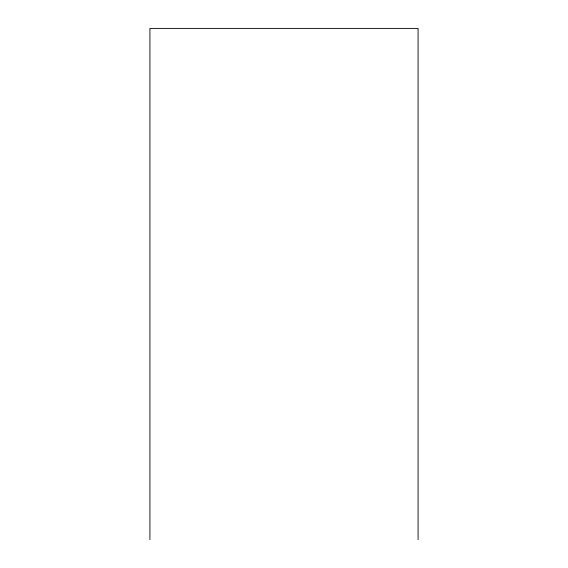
<?xml version="1.0" encoding="UTF-8"?>
<svg xmlns="http://www.w3.org/2000/svg" width="568" height="568" viewBox="0 0 568 568"><rect width="100%" height="100%" fill="white"/><g stroke="black" fill="none" stroke-linecap="round" stroke-linejoin="round"><path stroke-width="0.85" d="M418.084 539.6L418.084 28.4L149.916 28.4L149.916 539.6"/></g></svg>
